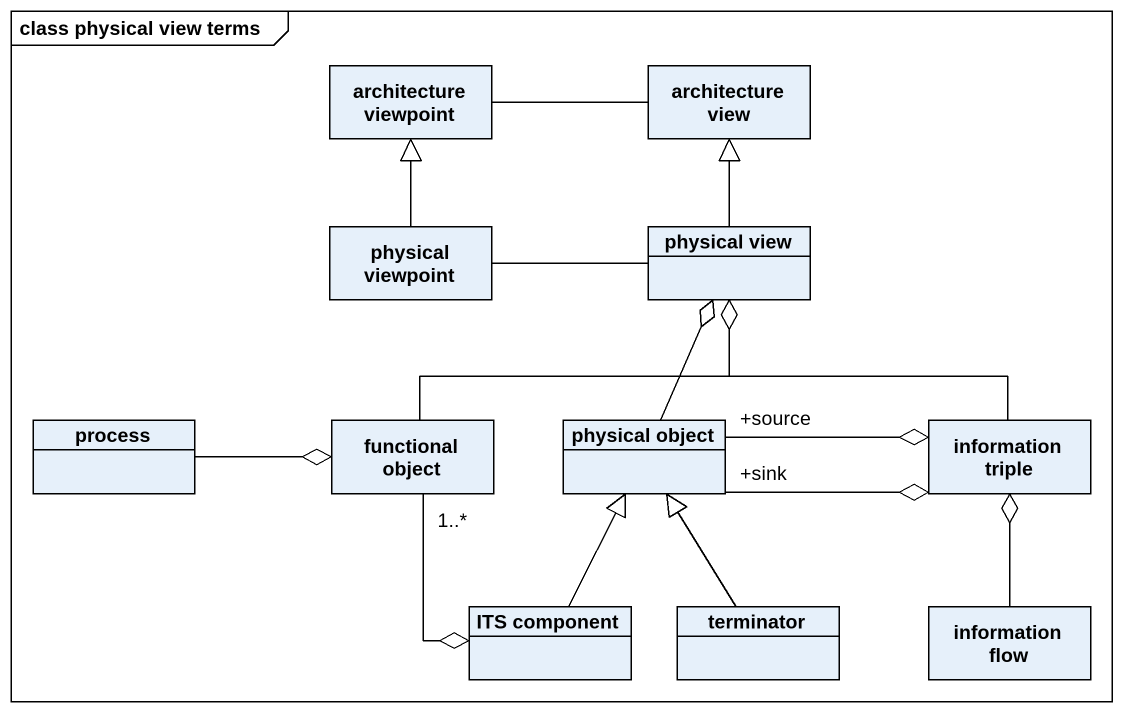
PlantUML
@startuml
mainframe class physical view terms
hide circle
hide empty members
class "architecture viewpoint" as architecture_viewpoint
class "architecture view" as architecture_view
class "physical viewpoint" as physical_viewpoint
class "physical view" as physical_view
class "process" as process_
class "functional object" as functional_object
class "physical object" as physical_object
class "information triple" as information_triple
class "ITS component" as ITS_component
class terminator
class "information flow" as information_flow
architecture_viewpoint -right- architecture_view
physical_viewpoint -up-|> architecture_viewpoint
physical_viewpoint -right- physical_view
physical_view -up-|> architecture_view
process_ -right-o functional_object
functional_object -up-o physical_view
functional_object "1..*" --o ITS_component
physical_object -up-o physical_view
physical_object "+source" -right-o information_triple
physical_object "+sink" -right-o information_triple
information_triple -up-o physical_view
ITS_component -up-|> physical_object
terminator -up-|> physical_object
information_flow -up-o information_triple
@enduml
